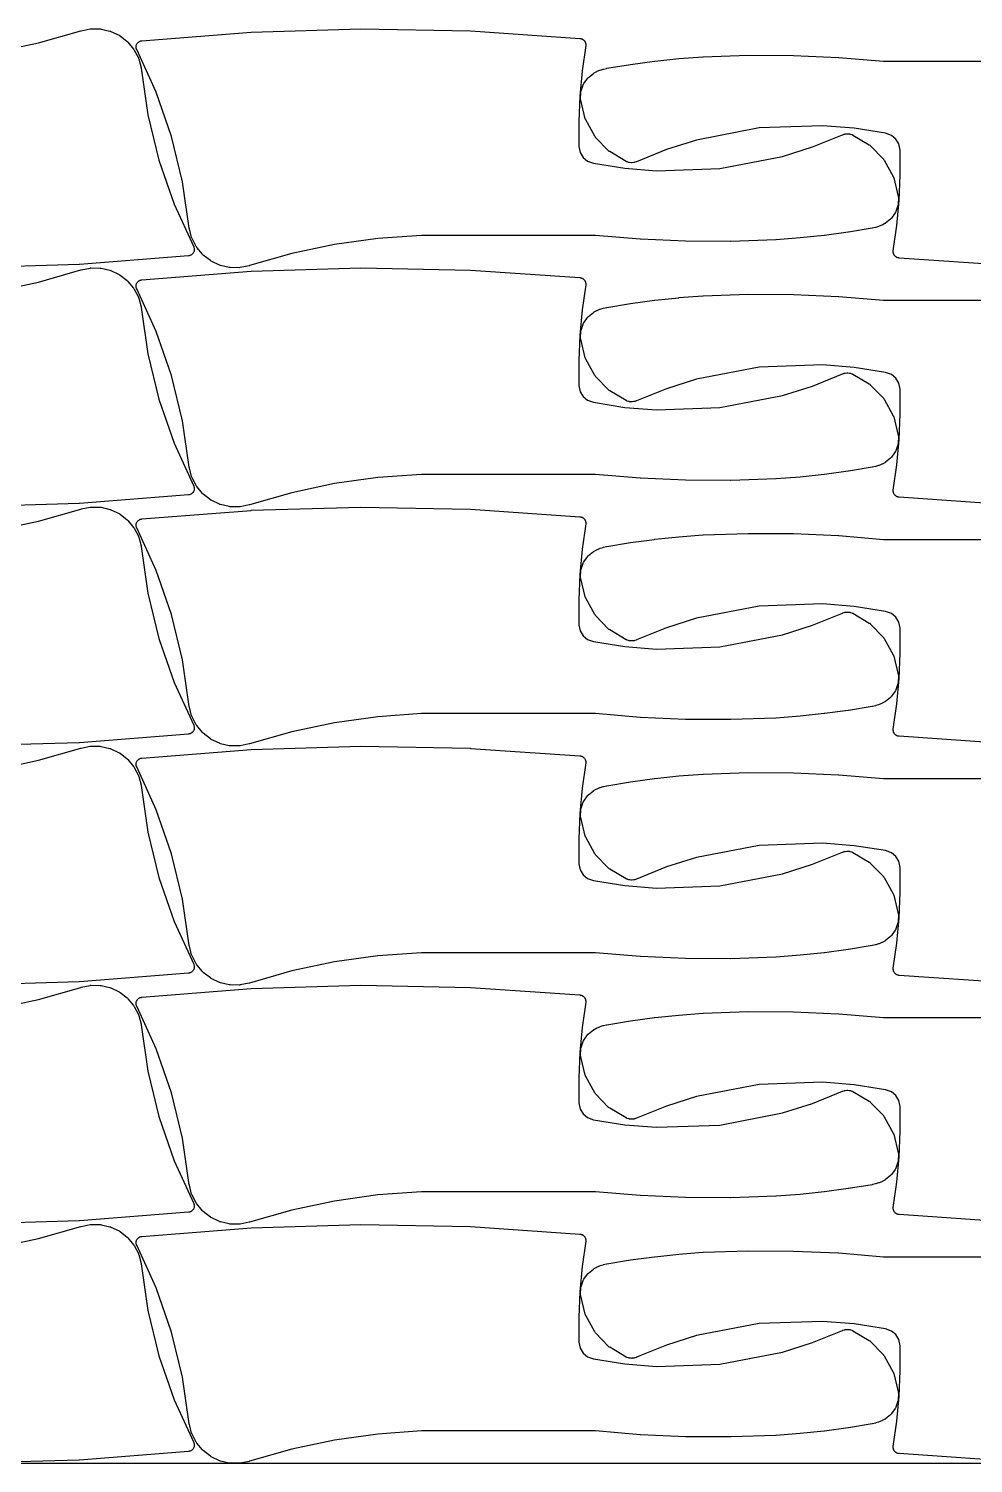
# Model space of a CAD drawing. Header units: metres. Extents: x 0 to 3000, y 0 to 1100.
# Drawn here: x 1159 to 1537, y 0 to 574 of the extents above; entities that cross this region are included whole.
import ezdxf

# ---------------------------------------------------------------- set-up
doc = ezdxf.new("R2010")
doc.units = ezdxf.units.M

msp = doc.modelspace()

# ---------------------------------------------------------------- linework, layer by layer
at = {"color": 7}
msp.add_lwpolyline([(0, 0), (3000, 0), (3000, 1100), (0, 1100), (0, 0)], close=True, dxfattribs=at)
at = {"color": 1}
for points in [[(1145.84, 565.11), (1162.96, 568.74), (1179.88, 573.58), (1179.95, 573.59), (1180.02, 573.61), (1183.57, 574.35), (1183.79, 574.38), (1184, 574.39), (1187.59, 574.34), (1187.8, 574.33), (1188.01, 574.29), (1191.5, 573.48), (1191.71, 573.42), (1191.91, 573.34), (1195.18, 571.78), (1195.37, 571.67), (1195.55, 571.55), (1198.41, 569.32), (1198.57, 569.18), (1198.72, 569.02), (1201.01, 566.26), (1201.13, 566.08), (1201.24, 565.9), (1202.89, 562.71), (1202.97, 562.52), (1203.04, 562.31), (1203.97, 558.81), (1203.97, 558.79), (1203.98, 558.77), (1204, 558.69), (1204.01, 558.62), (1204.01, 558.6), (1204.02, 558.58), (1206.71, 539.96), (1211.12, 521.81), (1217.23, 504.17), (1225.05, 487.05), (1225.08, 486.98), (1225.11, 486.92), (1225.15, 486.8), (1225.22, 486.57), (1225.26, 486.33), (1225.27, 486.21), (1225.29, 485.97), (1225.27, 485.73), (1225.25, 485.61), (1225.21, 485.37), (1225.13, 485.14), (1225.09, 485.03), (1224.99, 484.81), (1224.86, 484.6), (1224.79, 484.5), (1224.63, 484.31), (1224.46, 484.14), (1224.37, 484.06), (1224.18, 483.92), (1223.97, 483.8), (1223.86, 483.74), (1223.64, 483.65), (1223.41, 483.58), (1223.29, 483.55), (1223.24, 483.54), (1223.19, 483.53), (1223.14, 483.52), (1223.09, 483.51), (1223.04, 483.51), (1223, 483.5), (1179.26, 480.05), (1179.16, 480.04), (1135.34, 478.74)], [(1551.31, 479.6), (1507.54, 482.61), (1507.51, 482.62), (1507.48, 482.62), (1507.41, 482.63), (1507.34, 482.64), (1507.31, 482.64), (1507.29, 482.65), (1507.19, 482.67), (1506.99, 482.72), (1506.79, 482.79), (1506.7, 482.83), (1506.52, 482.92), (1506.34, 483.02), (1506.26, 483.08), (1506.1, 483.21), (1505.95, 483.35), (1505.88, 483.42), (1505.75, 483.58), (1505.63, 483.75), (1505.57, 483.83), (1505.48, 484.01), (1505.4, 484.2), (1505.36, 484.3), (1505.3, 484.49), (1505.26, 484.69), (1505.25, 484.79), (1505.23, 484.99), (1505.23, 485.2), (1505.23, 485.3), (1505.24, 485.38), (1505.25, 485.46), (1506.64, 495.57), (1507.56, 505.69), (1508, 515.83), (1507.97, 525.84), (1507.47, 528.31), (1507.47, 528.31), (1506.28, 530.26), (1504.51, 531.71), (1502.12, 532.55), (1489.56, 534.56), (1476.88, 535.58), (1451.46, 534.68), (1426.47, 529.86), (1414.35, 526.02), (1402.39, 521.18), (1402.33, 521.16), (1402.27, 521.13), (1401.68, 520.94), (1401.48, 520.88), (1401.28, 520.85), (1400.67, 520.78), (1400.46, 520.77), (1400.26, 520.77), (1399.65, 520.83), (1399.44, 520.86), (1399.24, 520.91), (1398.65, 521.1), (1398.61, 521.11), (1398.57, 521.12), (1398.52, 521.14), (1398.46, 521.16), (1398.43, 521.18), (1398.39, 521.2), (1398.34, 521.22), (1398.29, 521.25), (1398.25, 521.27), (1398.22, 521.29), (1391.66, 525.2), (1391.51, 525.29), (1391.37, 525.4), (1391.24, 525.52), (1386.02, 530.92), (1385.91, 531.05), (1385.8, 531.19), (1385.71, 531.34), (1382.07, 537.91), (1381.99, 538.07), (1381.93, 538.23), (1381.88, 538.4), (1380.06, 545.81), (1380.04, 545.89), (1380.02, 545.98), (1380.02, 545.99), (1380.02, 546.01), (1380.01, 546.09), (1380, 546.17), (1380, 546.19), (1380, 546.2), (1380, 546.28), (1380, 546.37), (1380.1, 548.95), (1380.11, 549.14), (1380.15, 549.33), (1380.2, 549.52), (1381.01, 551.92), (1381.08, 552.1), (1381.17, 552.27), (1381.27, 552.43), (1382.72, 554.51), (1382.84, 554.66), (1382.97, 554.8), (1383.12, 554.93), (1385.14, 556.54), (1385.21, 556.6), (1385.29, 556.65), (1385.29, 556.65), (1385.3, 556.66), (1385.38, 556.7), (1385.46, 556.75), (1386.5, 557.3), (1386.66, 557.37), (1387.74, 557.83), (1387.9, 557.89), (1389.02, 558.24), (1389.19, 558.29), (1390.34, 558.55), (1390.4, 558.56), (1390.46, 558.57), (1400, 560.15), (1400.05, 560.16), (1409.63, 561.46), (1409.69, 561.46), (1419.3, 562.48), (1419.36, 562.48), (1429, 563.22), (1429.04, 563.22), (1429.08, 563.22), (1447.11, 563.84), (1447.18, 563.84), (1465.21, 563.75), (1465.29, 563.75), (1483.29, 562.95), (1483.37, 562.95), (1501.26, 561.45), (1571.03, 561.45)], [(1145.84, 469.36), (1162.96, 473), (1179.88, 477.83), (1179.95, 477.84), (1180.02, 477.86), (1183.57, 478.6), (1183.79, 478.63), (1184, 478.64), (1187.59, 478.59), (1187.8, 478.58), (1188.01, 478.54), (1191.5, 477.73), (1191.71, 477.67), (1191.91, 477.59), (1195.18, 476.03), (1195.37, 475.93), (1195.55, 475.8), (1198.41, 473.57), (1198.57, 473.43), (1198.72, 473.27), (1201.01, 470.51), (1201.13, 470.34), (1201.24, 470.15), (1202.89, 466.97), (1202.97, 466.77), (1203.04, 466.56), (1203.97, 463.06), (1203.97, 463.04), (1203.98, 463.02), (1204, 462.95), (1204.01, 462.87), (1204.01, 462.85), (1204.02, 462.83), (1206.71, 444.21), (1211.12, 426.06), (1217.23, 408.42), (1225.05, 391.31), (1225.08, 391.24), (1225.11, 391.17), (1225.15, 391.05), (1225.22, 390.82), (1225.26, 390.58), (1225.27, 390.46), (1225.29, 390.22), (1225.27, 389.98), (1225.25, 389.86), (1225.21, 389.62), (1225.13, 389.39), (1225.09, 389.28), (1224.99, 389.06), (1224.86, 388.85), (1224.79, 388.75), (1224.63, 388.56), (1224.46, 388.39), (1224.37, 388.32), (1224.18, 388.17), (1223.97, 388.05), (1223.86, 387.99), (1223.64, 387.9), (1223.41, 387.83), (1223.29, 387.8), (1223.24, 387.79), (1223.19, 387.78), (1223.14, 387.78), (1223.09, 387.77), (1223.04, 387.76), (1223, 387.76), (1179.26, 384.3), (1179.16, 384.29), (1135.34, 382.99)], [(1551.31, 383.85), (1507.54, 386.87), (1507.51, 386.87), (1507.48, 386.87), (1507.41, 386.88), (1507.34, 386.89), (1507.31, 386.9), (1507.29, 386.9), (1507.19, 386.92), (1506.99, 386.97), (1506.79, 387.04), (1506.7, 387.08), (1506.52, 387.17), (1506.34, 387.28), (1506.26, 387.33), (1506.1, 387.46), (1505.95, 387.6), (1505.88, 387.67), (1505.75, 387.83), (1505.63, 388), (1505.57, 388.09), (1505.48, 388.26), (1505.4, 388.45), (1505.36, 388.55), (1505.3, 388.74), (1505.26, 388.94), (1505.25, 389.04), (1505.23, 389.25), (1505.23, 389.45), (1505.23, 389.55), (1505.24, 389.63), (1505.25, 389.71), (1506.64, 399.82), (1507.56, 409.94), (1508, 420.08), (1507.97, 430.09), (1507.47, 432.56), (1507.47, 432.56), (1506.28, 434.51), (1504.51, 435.96), (1502.12, 436.8), (1489.56, 438.81), (1476.88, 439.84), (1451.46, 438.93), (1426.47, 434.11), (1414.35, 430.27), (1402.39, 425.43), (1402.33, 425.41), (1402.27, 425.38), (1401.68, 425.19), (1401.48, 425.13), (1401.28, 425.1), (1400.67, 425.03), (1400.46, 425.02), (1400.26, 425.03), (1399.65, 425.08), (1399.44, 425.11), (1399.24, 425.16), (1398.65, 425.35), (1398.61, 425.36), (1398.57, 425.37), (1398.52, 425.4), (1398.46, 425.42), (1398.43, 425.43), (1398.39, 425.45), (1398.34, 425.48), (1398.29, 425.5), (1398.25, 425.52), (1398.22, 425.54), (1391.66, 429.45), (1391.51, 429.54), (1391.37, 429.65), (1391.24, 429.78), (1386.02, 435.17), (1385.91, 435.3), (1385.8, 435.44), (1385.71, 435.59), (1382.07, 442.16), (1381.99, 442.32), (1381.93, 442.48), (1381.88, 442.65), (1380.06, 450.07), (1380.04, 450.15), (1380.02, 450.23), (1380.02, 450.24), (1380.02, 450.26), (1380.01, 450.34), (1380, 450.42), (1380, 450.44), (1380, 450.45), (1380, 450.54), (1380, 450.62), (1380.1, 453.21), (1380.11, 453.4), (1380.15, 453.59), (1380.2, 453.77), (1381.01, 456.18), (1381.08, 456.35), (1381.17, 456.52), (1381.27, 456.68), (1382.72, 458.76), (1382.84, 458.91), (1382.97, 459.05), (1383.12, 459.18), (1385.14, 460.79), (1385.21, 460.85), (1385.29, 460.9), (1385.29, 460.9), (1385.3, 460.91), (1385.38, 460.95), (1385.46, 461), (1386.5, 461.55), (1386.66, 461.62), (1387.74, 462.08), (1387.9, 462.14), (1389.02, 462.5), (1389.19, 462.54), (1390.34, 462.8), (1390.4, 462.81), (1390.46, 462.82), (1400, 464.4), (1400.05, 464.41), (1409.63, 465.71), (1409.69, 465.72), (1419.3, 466.73), (1419.36, 466.74), (1429, 467.47), (1429.04, 467.47), (1429.08, 467.47), (1447.11, 468.09), (1447.18, 468.09), (1465.21, 468), (1465.29, 468), (1483.29, 467.2), (1483.37, 467.2), (1501.26, 465.7), (1571.03, 465.7)], [(1145.84, 373.62), (1162.96, 377.25), (1179.88, 382.08), (1179.95, 382.1), (1180.02, 382.12), (1183.57, 382.85), (1183.79, 382.88), (1184, 382.89), (1187.59, 382.85), (1187.8, 382.83), (1188.01, 382.79), (1191.5, 381.98), (1191.71, 381.92), (1191.91, 381.84), (1195.18, 380.28), (1195.37, 380.18), (1195.55, 380.05), (1198.41, 377.82), (1198.57, 377.68), (1198.72, 377.52), (1201.01, 374.76), (1201.13, 374.59), (1201.24, 374.4), (1202.89, 371.22), (1202.97, 371.02), (1203.04, 370.81), (1203.97, 367.31), (1203.97, 367.29), (1203.98, 367.28), (1204, 367.2), (1204.01, 367.12), (1204.01, 367.1), (1204.02, 367.08), (1206.71, 348.46), (1211.12, 330.32), (1217.23, 312.67), (1225.05, 295.56), (1225.08, 295.49), (1225.11, 295.42), (1225.15, 295.31), (1225.22, 295.07), (1225.26, 294.83), (1225.27, 294.72), (1225.29, 294.47), (1225.27, 294.23), (1225.25, 294.12), (1225.21, 293.88), (1225.13, 293.65), (1225.09, 293.53), (1224.99, 293.31), (1224.86, 293.1), (1224.79, 293), (1224.63, 292.82), (1224.46, 292.65), (1224.37, 292.57), (1224.18, 292.42), (1223.97, 292.3), (1223.86, 292.25), (1223.64, 292.15), (1223.41, 292.08), (1223.29, 292.05), (1223.24, 292.05), (1223.19, 292.03), (1223.14, 292.03), (1223.09, 292.02), (1223.04, 292.02), (1223, 292.01), (1179.26, 288.55), (1179.16, 288.55), (1135.34, 287.24)], [(1551.31, 288.1), (1507.54, 291.12), (1507.51, 291.12), (1507.48, 291.12), (1507.41, 291.13), (1507.34, 291.14), (1507.31, 291.15), (1507.29, 291.15), (1507.19, 291.17), (1506.99, 291.22), (1506.79, 291.29), (1506.7, 291.33), (1506.52, 291.42), (1506.34, 291.53), (1506.26, 291.59), (1506.1, 291.71), (1505.95, 291.85), (1505.88, 291.93), (1505.75, 292.08), (1505.63, 292.25), (1505.57, 292.34), (1505.48, 292.52), (1505.4, 292.71), (1505.36, 292.8), (1505.3, 293), (1505.26, 293.19), (1505.25, 293.29), (1505.23, 293.5), (1505.23, 293.7), (1505.23, 293.81), (1505.24, 293.88), (1505.25, 293.96), (1506.64, 304.08), (1507.56, 314.19), (1508, 324.34), (1507.97, 334.35), (1507.47, 336.81), (1507.47, 336.81), (1506.28, 338.77), (1504.51, 340.21), (1502.12, 341.05), (1489.56, 343.06), (1476.88, 344.09), (1451.46, 343.18), (1426.47, 338.36), (1414.35, 334.52), (1402.39, 329.68), (1402.33, 329.66), (1402.27, 329.64), (1401.68, 329.44), (1401.48, 329.39), (1401.28, 329.35), (1400.67, 329.28), (1400.46, 329.27), (1400.26, 329.28), (1399.65, 329.34), (1399.44, 329.37), (1399.24, 329.42), (1398.65, 329.6), (1398.61, 329.61), (1398.57, 329.63), (1398.52, 329.65), (1398.46, 329.67), (1398.43, 329.69), (1398.39, 329.7), (1398.34, 329.73), (1398.29, 329.75), (1398.25, 329.77), (1398.22, 329.79), (1391.66, 333.7), (1391.51, 333.8), (1391.37, 333.91), (1391.24, 334.03), (1386.02, 339.43), (1385.91, 339.56), (1385.8, 339.7), (1385.71, 339.85), (1382.07, 346.41), (1381.99, 346.57), (1381.93, 346.73), (1381.88, 346.9), (1380.06, 354.32), (1380.04, 354.4), (1380.02, 354.48), (1380.02, 354.5), (1380.02, 354.51), (1380.01, 354.59), (1380, 354.67), (1380, 354.69), (1380, 354.71), (1380, 354.79), (1380, 354.87), (1380.1, 357.46), (1380.11, 357.65), (1380.15, 357.84), (1380.2, 358.02), (1381.01, 360.43), (1381.08, 360.6), (1381.17, 360.77), (1381.27, 360.93), (1382.72, 363.01), (1382.84, 363.17), (1382.97, 363.31), (1383.12, 363.43), (1385.14, 365.05), (1385.21, 365.1), (1385.29, 365.15), (1385.29, 365.16), (1385.3, 365.16), (1385.38, 365.21), (1385.46, 365.25), (1386.5, 365.8), (1386.66, 365.88), (1387.74, 366.33), (1387.9, 366.39), (1389.02, 366.75), (1389.19, 366.79), (1390.34, 367.05), (1390.4, 367.06), (1390.46, 367.08), (1400, 368.65), (1400.05, 368.66), (1409.63, 369.96), (1409.69, 369.97), (1419.3, 370.98), (1419.36, 370.99), (1429, 371.72), (1429.04, 371.72), (1429.08, 371.73), (1447.11, 372.35), (1447.18, 372.35), (1465.21, 372.26), (1465.29, 372.26), (1483.29, 371.46), (1483.37, 371.45), (1501.26, 369.95), (1571.03, 369.95)], [(1145.84, 277.87), (1162.96, 281.5), (1179.88, 286.33), (1179.95, 286.35), (1180.02, 286.37), (1183.57, 287.1), (1183.79, 287.13), (1184, 287.14), (1187.59, 287.1), (1187.8, 287.08), (1188.01, 287.05), (1191.5, 286.24), (1191.71, 286.18), (1191.91, 286.09), (1195.18, 284.53), (1195.37, 284.43), (1195.55, 284.31), (1198.41, 282.08), (1198.57, 281.93), (1198.72, 281.77), (1201.01, 279.01), (1201.13, 278.84), (1201.24, 278.66), (1202.89, 275.47), (1202.97, 275.27), (1203.04, 275.07), (1203.97, 271.56), (1203.97, 271.55), (1203.98, 271.53), (1204, 271.45), (1204.01, 271.37), (1204.01, 271.35), (1204.02, 271.34), (1206.71, 252.72), (1211.12, 234.57), (1217.23, 216.92), (1225.05, 199.81), (1225.08, 199.74), (1225.11, 199.67), (1225.15, 199.56), (1225.22, 199.33), (1225.26, 199.09), (1225.27, 198.97), (1225.29, 198.73), (1225.27, 198.49), (1225.25, 198.37), (1225.21, 198.13), (1225.13, 197.9), (1225.09, 197.78), (1224.99, 197.56), (1224.86, 197.36), (1224.79, 197.26), (1224.63, 197.07), (1224.46, 196.9), (1224.37, 196.82), (1224.18, 196.67), (1223.97, 196.55), (1223.86, 196.5), (1223.64, 196.4), (1223.41, 196.33), (1223.29, 196.31), (1223.24, 196.3), (1223.19, 196.29), (1223.14, 196.28), (1223.09, 196.27), (1223.04, 196.27), (1223, 196.26), (1179.26, 192.8), (1179.16, 192.8), (1135.34, 191.5)], [(1551.31, 192.36), (1507.54, 195.37), (1507.51, 195.38), (1507.48, 195.38), (1507.41, 195.39), (1507.34, 195.39), (1507.31, 195.4), (1507.29, 195.41), (1507.19, 195.43), (1506.99, 195.48), (1506.79, 195.55), (1506.7, 195.59), (1506.52, 195.67), (1506.34, 195.78), (1506.26, 195.84), (1506.1, 195.96), (1505.95, 196.1), (1505.88, 196.18), (1505.75, 196.33), (1505.63, 196.5), (1505.57, 196.59), (1505.48, 196.77), (1505.4, 196.96), (1505.36, 197.05), (1505.3, 197.25), (1505.26, 197.45), (1505.25, 197.55), (1505.23, 197.75), (1505.23, 197.96), (1505.23, 198.06), (1505.24, 198.14), (1505.25, 198.22), (1506.64, 208.33), (1507.56, 218.44), (1508, 228.59), (1507.97, 238.6), (1507.47, 241.06), (1507.47, 241.06), (1506.28, 243.02), (1504.51, 244.46), (1502.12, 245.31), (1489.56, 247.31), (1476.88, 248.34), (1451.46, 247.43), (1426.47, 242.62), (1414.35, 238.77), (1402.39, 233.93), (1402.33, 233.91), (1402.27, 233.89), (1401.68, 233.69), (1401.48, 233.64), (1401.28, 233.6), (1400.67, 233.54), (1400.46, 233.52), (1400.26, 233.53), (1399.65, 233.59), (1399.44, 233.62), (1399.24, 233.67), (1398.65, 233.85), (1398.61, 233.87), (1398.57, 233.88), (1398.52, 233.9), (1398.46, 233.92), (1398.43, 233.94), (1398.39, 233.95), (1398.34, 233.98), (1398.29, 234), (1398.25, 234.03), (1398.22, 234.05), (1391.66, 237.95), (1391.51, 238.05), (1391.37, 238.16), (1391.24, 238.28), (1386.02, 243.68), (1385.91, 243.81), (1385.8, 243.95), (1385.71, 244.1), (1382.07, 250.66), (1381.99, 250.82), (1381.93, 250.99), (1381.88, 251.16), (1380.06, 258.57), (1380.04, 258.65), (1380.02, 258.73), (1380.02, 258.75), (1380.02, 258.76), (1380.01, 258.85), (1380, 258.93), (1380, 258.94), (1380, 258.96), (1380, 259.04), (1380, 259.12), (1380.1, 261.71), (1380.11, 261.9), (1380.15, 262.09), (1380.2, 262.27), (1381.01, 264.68), (1381.08, 264.86), (1381.17, 265.03), (1381.27, 265.19), (1382.72, 267.27), (1382.84, 267.42), (1382.97, 267.56), (1383.12, 267.69), (1385.14, 269.3), (1385.21, 269.35), (1385.29, 269.41), (1385.29, 269.41), (1385.3, 269.41), (1385.38, 269.46), (1385.46, 269.5), (1386.5, 270.05), (1386.66, 270.13), (1387.74, 270.58), (1387.9, 270.64), (1389.02, 271), (1389.19, 271.05), (1390.34, 271.31), (1390.4, 271.32), (1390.46, 271.33), (1400, 272.91), (1400.05, 272.92), (1409.63, 274.21), (1409.69, 274.22), (1419.3, 275.24), (1419.36, 275.24), (1429, 275.97), (1429.04, 275.97), (1429.08, 275.98), (1447.11, 276.6), (1447.18, 276.6), (1465.21, 276.51), (1465.29, 276.51), (1483.29, 275.71), (1483.37, 275.7), (1501.26, 274.2), (1571.03, 274.2)], [(1145.84, 182.12), (1162.96, 185.75), (1179.88, 190.58), (1179.95, 190.6), (1180.02, 190.62), (1183.57, 191.35), (1183.79, 191.39), (1184, 191.4), (1187.59, 191.35), (1187.8, 191.34), (1188.01, 191.3), (1191.5, 190.49), (1191.71, 190.43), (1191.91, 190.35), (1195.18, 188.79), (1195.37, 188.68), (1195.55, 188.56), (1198.41, 186.33), (1198.57, 186.19), (1198.72, 186.03), (1201.01, 183.27), (1201.13, 183.09), (1201.24, 182.91), (1202.89, 179.72), (1202.97, 179.53), (1203.04, 179.32), (1203.97, 175.82), (1203.97, 175.8), (1203.98, 175.78), (1204, 175.7), (1204.01, 175.62), (1204.01, 175.61), (1204.02, 175.59), (1206.71, 156.97), (1211.12, 138.82), (1217.23, 121.17), (1225.05, 104.06), (1225.08, 103.99), (1225.11, 103.92), (1225.15, 103.81), (1225.22, 103.58), (1225.26, 103.34), (1225.27, 103.22), (1225.29, 102.98), (1225.27, 102.74), (1225.25, 102.62), (1225.21, 102.38), (1225.13, 102.15), (1225.09, 102.04), (1224.99, 101.82), (1224.86, 101.61), (1224.79, 101.51), (1224.63, 101.32), (1224.46, 101.15), (1224.37, 101.07), (1224.18, 100.93), (1223.97, 100.8), (1223.86, 100.75), (1223.64, 100.65), (1223.41, 100.59), (1223.29, 100.56), (1223.24, 100.55), (1223.19, 100.54), (1223.14, 100.53), (1223.09, 100.52), (1223.04, 100.52), (1223, 100.51), (1179.26, 97.05), (1179.16, 97.05), (1135.34, 95.75)], [(1551.31, 96.61), (1507.54, 99.62), (1507.51, 99.63), (1507.48, 99.63), (1507.41, 99.64), (1507.34, 99.65), (1507.31, 99.65), (1507.29, 99.66), (1507.19, 99.68), (1506.99, 99.73), (1506.79, 99.8), (1506.7, 99.84), (1506.52, 99.93), (1506.34, 100.03), (1506.26, 100.09), (1506.1, 100.22), (1505.95, 100.36), (1505.88, 100.43), (1505.75, 100.59), (1505.63, 100.76), (1505.57, 100.84), (1505.48, 101.02), (1505.4, 101.21), (1505.36, 101.31), (1505.3, 101.5), (1505.26, 101.7), (1505.25, 101.8), (1505.23, 102), (1505.23, 102.21), (1505.23, 102.31), (1505.24, 102.39), (1505.25, 102.47), (1506.64, 112.58), (1507.56, 122.7), (1508, 132.84), (1507.97, 142.85), (1507.47, 145.32), (1507.47, 145.32), (1506.28, 147.27), (1504.51, 148.72), (1502.12, 149.56), (1489.56, 151.57), (1476.88, 152.59), (1451.46, 151.69), (1426.47, 146.87), (1414.35, 143.03), (1402.39, 138.19), (1402.33, 138.16), (1402.27, 138.14), (1401.68, 137.95), (1401.48, 137.89), (1401.28, 137.86), (1400.67, 137.79), (1400.46, 137.78), (1400.26, 137.78), (1399.65, 137.84), (1399.44, 137.87), (1399.24, 137.92), (1398.65, 138.1), (1398.61, 138.12), (1398.57, 138.13), (1398.52, 138.15), (1398.46, 138.17), (1398.43, 138.19), (1398.39, 138.21), (1398.34, 138.23), (1398.29, 138.26), (1398.25, 138.28), (1398.22, 138.3), (1391.66, 142.2), (1391.51, 142.3), (1391.37, 142.41), (1391.24, 142.53), (1386.02, 147.93), (1385.91, 148.06), (1385.8, 148.2), (1385.71, 148.35), (1382.07, 154.92), (1381.99, 155.07), (1381.93, 155.24), (1381.88, 155.41), (1380.06, 162.82), (1380.04, 162.9), (1380.02, 162.98), (1380.02, 163), (1380.02, 163.02), (1380.01, 163.1), (1380, 163.18), (1380, 163.2), (1380, 163.21), (1380, 163.29), (1380, 163.38), (1380.1, 165.96), (1380.11, 166.15), (1380.15, 166.34), (1380.2, 166.53), (1381.01, 168.93), (1381.08, 169.11), (1381.17, 169.28), (1381.27, 169.44), (1382.72, 171.52), (1382.84, 171.67), (1382.97, 171.81), (1383.12, 171.94), (1385.14, 173.55), (1385.21, 173.6), (1385.29, 173.66), (1385.29, 173.66), (1385.3, 173.67), (1385.38, 173.71), (1385.46, 173.76), (1386.5, 174.31), (1386.66, 174.38), (1387.74, 174.83), (1387.9, 174.89), (1389.02, 175.25), (1389.19, 175.3), (1390.34, 175.56), (1390.4, 175.57), (1390.46, 175.58), (1400, 177.16), (1400.05, 177.17), (1409.63, 178.46), (1409.69, 178.47), (1419.3, 179.49), (1419.36, 179.49), (1429, 180.23), (1429.04, 180.23), (1429.08, 180.23), (1447.11, 180.85), (1447.18, 180.85), (1465.21, 180.76), (1465.29, 180.76), (1483.29, 179.96), (1483.37, 179.96), (1501.26, 178.45), (1571.03, 178.45)], [(1145.84, 86.37), (1162.96, 90), (1179.88, 94.84), (1179.95, 94.85), (1180.02, 94.87), (1183.57, 95.61), (1183.79, 95.64), (1184, 95.65), (1187.59, 95.6), (1187.8, 95.59), (1188.01, 95.55), (1191.5, 94.74), (1191.71, 94.68), (1191.91, 94.6), (1195.18, 93.04), (1195.37, 92.93), (1195.55, 92.81), (1198.41, 90.58), (1198.57, 90.44), (1198.72, 90.28), (1201.01, 87.52), (1201.13, 87.35), (1201.24, 87.16), (1202.89, 83.98), (1202.97, 83.78), (1203.04, 83.57), (1203.97, 80.07), (1203.97, 80.05), (1203.98, 80.03), (1204, 79.96), (1204.01, 79.88), (1204.01, 79.86), (1204.02, 79.84), (1206.71, 61.22), (1211.12, 43.07), (1217.23, 25.43), (1225.05, 8.32), (1225.08, 8.25), (1225.11, 8.18), (1225.15, 8.06), (1225.22, 7.83), (1225.26, 7.59), (1225.27, 7.47), (1225.29, 7.23), (1225.27, 6.99), (1225.25, 6.87), (1225.21, 6.63), (1225.13, 6.4), (1225.09, 6.29), (1224.99, 6.07), (1224.86, 5.86), (1224.79, 5.76), (1224.63, 5.57), (1224.46, 5.4), (1224.37, 5.32), (1224.18, 5.18), (1223.97, 5.06), (1223.86, 5), (1223.64, 4.91), (1223.41, 4.84), (1223.29, 4.81), (1223.24, 4.8), (1223.19, 4.79), (1223.14, 4.78), (1223.09, 4.78), (1223.04, 4.77), (1223, 4.77), (1179.26, 1.31), (1179.16, 1.3), (1135.34, 0)], [(1551.31, 0.86), (1507.54, 3.88), (1507.51, 3.88), (1507.48, 3.88), (1507.41, 3.89), (1507.34, 3.9), (1507.31, 3.91), (1507.29, 3.91), (1507.19, 3.93), (1506.99, 3.98), (1506.79, 4.05), (1506.7, 4.09), (1506.52, 4.18), (1506.34, 4.29), (1506.26, 4.34), (1506.1, 4.47), (1505.95, 4.61), (1505.88, 4.68), (1505.75, 4.84), (1505.63, 5.01), (1505.57, 5.09), (1505.48, 5.27), (1505.4, 5.46), (1505.36, 5.56), (1505.3, 5.75), (1505.26, 5.95), (1505.25, 6.05), (1505.23, 6.26), (1505.23, 6.46), (1505.23, 6.56), (1505.24, 6.64), (1505.25, 6.72), (1506.64, 16.83), (1507.56, 26.95), (1508, 37.09), (1507.97, 47.1), (1507.47, 49.57), (1507.47, 49.57), (1506.28, 51.52), (1504.51, 52.97), (1502.12, 53.81), (1489.56, 55.82), (1476.88, 56.84), (1451.46, 55.94), (1426.47, 51.12), (1414.35, 47.28), (1402.39, 42.44), (1402.33, 42.42), (1402.27, 42.39), (1401.68, 42.2), (1401.48, 42.14), (1401.28, 42.11), (1400.67, 42.04), (1400.46, 42.03), (1400.26, 42.04), (1399.65, 42.09), (1399.44, 42.12), (1399.24, 42.17), (1398.65, 42.36), (1398.61, 42.37), (1398.57, 42.38), (1398.52, 42.4), (1398.46, 42.42), (1398.43, 42.44), (1398.39, 42.46), (1398.34, 42.48), (1398.29, 42.51), (1398.25, 42.53), (1398.22, 42.55), (1391.66, 46.46), (1391.51, 46.55), (1391.37, 46.66), (1391.24, 46.78), (1386.02, 52.18), (1385.91, 52.31), (1385.8, 52.45), (1385.71, 52.6), (1382.07, 59.17), (1381.99, 59.33), (1381.93, 59.49), (1381.88, 59.66), (1380.06, 67.08), (1380.04, 67.16), (1380.02, 67.24), (1380.02, 67.25), (1380.02, 67.27), (1380.01, 67.35), (1380, 67.43), (1380, 67.45), (1380, 67.46), (1380, 67.55), (1380, 67.63), (1380.1, 70.21), (1380.11, 70.41), (1380.15, 70.59), (1380.2, 70.78), (1381.01, 73.18), (1381.08, 73.36), (1381.17, 73.53), (1381.27, 73.69), (1382.72, 75.77), (1382.84, 75.92), (1382.97, 76.06), (1383.12, 76.19), (1385.14, 77.8), (1385.21, 77.86), (1385.29, 77.91), (1385.29, 77.91), (1385.3, 77.92), (1385.38, 77.96), (1385.46, 78.01), (1386.5, 78.56), (1386.66, 78.63), (1387.74, 79.09), (1387.9, 79.15), (1389.02, 79.5), (1389.19, 79.55), (1390.34, 79.81), (1390.4, 79.82), (1390.46, 79.83), (1400, 81.41), (1400.05, 81.42), (1409.63, 82.72), (1409.69, 82.72), (1419.3, 83.74), (1419.36, 83.74), (1429, 84.48), (1429.04, 84.48), (1429.08, 84.48), (1447.11, 85.1), (1447.18, 85.1), (1465.21, 85.01), (1465.29, 85.01), (1483.29, 84.21), (1483.37, 84.21), (1501.26, 82.71), (1571.03, 82.71)]]:
    msp.add_lwpolyline(points, dxfattribs=at)
for points in [[(1379.82, 524.82), (1381, 522.86), (1382.78, 521.42), (1385.17, 520.58), (1397.72, 518.57), (1410.4, 517.54), (1435.83, 518.45), (1460.81, 523.27), (1472.94, 527.11), (1484.89, 531.95), (1484.95, 531.97), (1485.01, 531.99), (1485.6, 532.19), (1485.8, 532.24), (1486.01, 532.28), (1486.62, 532.35), (1486.82, 532.36), (1487.03, 532.35), (1487.64, 532.29), (1487.84, 532.26), (1488.04, 532.21), (1488.64, 532.03), (1488.68, 532.02), (1488.71, 532), (1488.77, 531.98), (1488.82, 531.96), (1488.86, 531.94), (1488.9, 531.93), (1488.95, 531.9), (1489, 531.88), (1489.03, 531.86), (1489.07, 531.84), (1495.63, 527.93), (1495.78, 527.83), (1495.92, 527.72), (1496.04, 527.6), (1501.26, 522.2), (1501.38, 522.07), (1501.48, 521.93), (1501.57, 521.78), (1505.21, 515.22), (1505.29, 515.06), (1505.36, 514.89), (1505.41, 514.73), (1507.23, 507.31), (1507.24, 507.23), (1507.26, 507.15), (1507.26, 507.13), (1507.27, 507.12), (1507.27, 507.04), (1507.28, 506.96), (1507.28, 506.94), (1507.28, 506.92), (1507.28, 506.84), (1507.29, 506.76), (1507.19, 504.17), (1507.17, 503.98), (1507.14, 503.79), (1507.08, 503.61), (1506.27, 501.2), (1506.2, 501.03), (1506.12, 500.86), (1506.02, 500.7), (1504.56, 498.61), (1504.45, 498.46), (1504.31, 498.32), (1504.17, 498.2), (1502.15, 496.58), (1502.07, 496.53), (1502, 496.48), (1501.99, 496.47), (1501.99, 496.47), (1501.91, 496.42), (1501.83, 496.38), (1500.79, 495.83), (1500.63, 495.75), (1499.54, 495.3), (1499.38, 495.24), (1498.26, 494.88), (1498.09, 494.84), (1496.94, 494.58), (1496.89, 494.57), (1496.83, 494.55), (1487.29, 492.98), (1487.23, 492.97), (1477.65, 491.67), (1477.6, 491.66), (1467.98, 490.65), (1467.92, 490.64), (1458.28, 489.91), (1458.24, 489.91), (1458.2, 489.9), (1440.18, 489.28), (1440.1, 489.28), (1422.08, 489.37), (1422, 489.37), (1403.99, 490.17), (1403.91, 490.18), (1386.03, 491.68), (1316.26, 491.68), (1298.78, 490.45), (1281.44, 488.01), (1264.32, 484.38), (1247.41, 479.55), (1247.33, 479.53), (1247.26, 479.51), (1243.71, 478.78), (1243.5, 478.75), (1243.28, 478.74), (1239.7, 478.78), (1239.48, 478.8), (1239.27, 478.84), (1235.78, 479.65), (1235.57, 479.71), (1235.37, 479.79), (1232.1, 481.35), (1231.91, 481.45), (1231.73, 481.58), (1228.87, 483.81), (1228.71, 483.95), (1228.56, 484.11), (1226.28, 486.87), (1226.15, 487.04), (1226.04, 487.23), (1224.4, 490.41), (1224.31, 490.61), (1224.24, 490.81), (1223.31, 494.32), (1223.31, 494.34), (1223.31, 494.35), (1223.29, 494.43), (1223.27, 494.51), (1223.27, 494.53), (1223.27, 494.55), (1220.58, 513.17), (1216.17, 531.31), (1210.05, 548.96), (1202.24, 566.07), (1202.21, 566.14), (1202.18, 566.21), (1202.14, 566.32), (1202.07, 566.56), (1202.03, 566.8), (1202.01, 566.91), (1202, 567.16), (1202.02, 567.4), (1202.03, 567.51), (1202.08, 567.75), (1202.15, 567.98), (1202.2, 568.1), (1202.3, 568.32), (1202.43, 568.53), (1202.5, 568.63), (1202.65, 568.81), (1202.83, 568.98), (1202.92, 569.06), (1203.11, 569.21), (1203.32, 569.33), (1203.42, 569.38), (1203.65, 569.48), (1203.88, 569.55), (1204, 569.58), (1204.05, 569.58), (1204.09, 569.6), (1204.14, 569.6), (1204.19, 569.61), (1204.24, 569.61), (1204.29, 569.62), (1248.02, 573.08), (1248.12, 573.08), (1291.95, 574.39), (1292.05, 574.39), (1335.88, 573.53), (1335.98, 573.53), (1379.75, 570.51), (1379.78, 570.51), (1379.81, 570.51), (1379.87, 570.5), (1379.94, 570.49), (1379.97, 570.48), (1380, 570.48), (1380.1, 570.46), (1380.3, 570.41), (1380.49, 570.34), (1380.58, 570.3), (1380.77, 570.21), (1380.94, 570.1), (1381.02, 570.04), (1381.19, 569.92), (1381.33, 569.78), (1381.41, 569.7), (1381.54, 569.55), (1381.66, 569.38), (1381.71, 569.29), (1381.81, 569.11), (1381.89, 568.92), (1381.92, 568.83), (1381.98, 568.63), (1382.02, 568.44), (1382.04, 568.33), (1382.06, 568.13), (1382.06, 567.93), (1382.05, 567.82), (1382.04, 567.75), (1382.04, 567.67), (1380.64, 557.55), (1379.73, 547.44), (1379.28, 537.29), (1379.31, 527.28), (1379.82, 524.82)], [(1379.82, 429.07), (1381, 427.12), (1382.78, 425.67), (1385.17, 424.83), (1397.72, 422.82), (1410.4, 421.79), (1435.83, 422.7), (1460.81, 427.52), (1472.94, 431.36), (1484.89, 436.2), (1484.95, 436.22), (1485.01, 436.25), (1485.6, 436.44), (1485.8, 436.5), (1486.01, 436.53), (1486.62, 436.6), (1486.82, 436.61), (1487.03, 436.6), (1487.64, 436.55), (1487.84, 436.52), (1488.04, 436.47), (1488.64, 436.28), (1488.68, 436.27), (1488.71, 436.26), (1488.77, 436.23), (1488.82, 436.21), (1488.86, 436.2), (1488.9, 436.18), (1488.95, 436.15), (1489, 436.13), (1489.03, 436.11), (1489.07, 436.09), (1495.63, 432.18), (1495.78, 432.09), (1495.92, 431.98), (1496.04, 431.85), (1501.26, 426.46), (1501.38, 426.33), (1501.48, 426.19), (1501.57, 426.04), (1505.21, 419.47), (1505.29, 419.31), (1505.36, 419.15), (1505.41, 418.98), (1507.23, 411.56), (1507.24, 411.48), (1507.26, 411.4), (1507.26, 411.39), (1507.27, 411.37), (1507.27, 411.29), (1507.28, 411.21), (1507.28, 411.19), (1507.28, 411.18), (1507.28, 411.09), (1507.29, 411.01), (1507.19, 408.42), (1507.17, 408.23), (1507.14, 408.04), (1507.08, 407.86), (1506.27, 405.45), (1506.2, 405.28), (1506.12, 405.11), (1506.02, 404.95), (1504.56, 402.87), (1504.45, 402.72), (1504.31, 402.58), (1504.17, 402.45), (1502.15, 400.84), (1502.07, 400.78), (1502, 400.73), (1501.99, 400.73), (1501.99, 400.72), (1501.91, 400.68), (1501.83, 400.63), (1500.79, 400.08), (1500.63, 400.01), (1499.54, 399.55), (1499.38, 399.49), (1498.26, 399.13), (1498.09, 399.09), (1496.94, 398.83), (1496.89, 398.82), (1496.83, 398.81), (1487.29, 397.23), (1487.23, 397.22), (1477.65, 395.92), (1477.6, 395.91), (1467.98, 394.9), (1467.92, 394.89), (1458.28, 394.16), (1458.24, 394.16), (1458.2, 394.16), (1440.18, 393.54), (1440.1, 393.54), (1422.08, 393.62), (1422, 393.63), (1403.99, 394.43), (1403.91, 394.43), (1386.03, 395.93), (1316.26, 395.93), (1298.78, 394.7), (1281.44, 392.26), (1264.32, 388.63), (1247.41, 383.8), (1247.33, 383.79), (1247.26, 383.77), (1243.71, 383.03), (1243.5, 383), (1243.28, 382.99), (1239.7, 383.04), (1239.48, 383.05), (1239.27, 383.09), (1235.78, 383.9), (1235.57, 383.96), (1235.37, 384.04), (1232.1, 385.6), (1231.91, 385.7), (1231.73, 385.83), (1228.87, 388.06), (1228.71, 388.2), (1228.56, 388.36), (1226.28, 391.12), (1226.15, 391.29), (1226.04, 391.48), (1224.4, 394.66), (1224.31, 394.86), (1224.24, 395.07), (1223.31, 398.57), (1223.31, 398.59), (1223.31, 398.6), (1223.29, 398.68), (1223.27, 398.76), (1223.27, 398.78), (1223.27, 398.8), (1220.58, 417.42), (1216.17, 435.57), (1210.05, 453.21), (1202.24, 470.32), (1202.21, 470.39), (1202.18, 470.46), (1202.14, 470.58), (1202.07, 470.81), (1202.03, 471.05), (1202.01, 471.17), (1202, 471.41), (1202.02, 471.65), (1202.03, 471.77), (1202.08, 472.01), (1202.15, 472.24), (1202.2, 472.35), (1202.3, 472.57), (1202.43, 472.78), (1202.5, 472.88), (1202.65, 473.07), (1202.83, 473.24), (1202.92, 473.31), (1203.11, 473.46), (1203.32, 473.58), (1203.42, 473.64), (1203.65, 473.73), (1203.88, 473.8), (1204, 473.83), (1204.05, 473.84), (1204.09, 473.85), (1204.14, 473.85), (1204.19, 473.86), (1204.24, 473.87), (1204.29, 473.87), (1248.02, 477.33), (1248.12, 477.34), (1291.95, 478.64), (1292.05, 478.64), (1335.88, 477.78), (1335.98, 477.78), (1379.75, 474.76), (1379.78, 474.76), (1379.81, 474.76), (1379.87, 474.75), (1379.94, 474.74), (1379.97, 474.73), (1380, 474.73), (1380.1, 474.71), (1380.3, 474.66), (1380.49, 474.59), (1380.58, 474.55), (1380.77, 474.46), (1380.94, 474.35), (1381.02, 474.3), (1381.19, 474.17), (1381.33, 474.03), (1381.41, 473.96), (1381.54, 473.8), (1381.66, 473.63), (1381.71, 473.54), (1381.81, 473.36), (1381.89, 473.18), (1381.92, 473.08), (1381.98, 472.89), (1382.02, 472.69), (1382.04, 472.59), (1382.06, 472.38), (1382.06, 472.18), (1382.05, 472.08), (1382.04, 472), (1382.04, 471.92), (1380.64, 461.81), (1379.73, 451.69), (1379.28, 441.55), (1379.31, 431.54), (1379.82, 429.07)], [(1379.82, 333.32), (1381, 331.37), (1382.78, 329.92), (1385.17, 329.08), (1397.72, 327.07), (1410.4, 326.05), (1435.83, 326.95), (1460.81, 331.77), (1472.94, 335.61), (1484.89, 340.45), (1484.95, 340.47), (1485.01, 340.5), (1485.6, 340.69), (1485.8, 340.75), (1486.01, 340.78), (1486.62, 340.85), (1486.82, 340.86), (1487.03, 340.85), (1487.64, 340.8), (1487.84, 340.77), (1488.04, 340.72), (1488.64, 340.53), (1488.68, 340.52), (1488.71, 340.51), (1488.77, 340.49), (1488.82, 340.47), (1488.86, 340.45), (1488.9, 340.43), (1488.95, 340.41), (1489, 340.38), (1489.03, 340.36), (1489.07, 340.34), (1495.63, 336.43), (1495.78, 336.34), (1495.92, 336.23), (1496.04, 336.11), (1501.26, 330.71), (1501.38, 330.58), (1501.48, 330.44), (1501.57, 330.29), (1505.21, 323.72), (1505.29, 323.56), (1505.36, 323.4), (1505.41, 323.23), (1507.23, 315.82), (1507.24, 315.74), (1507.26, 315.65), (1507.26, 315.64), (1507.27, 315.62), (1507.27, 315.54), (1507.28, 315.46), (1507.28, 315.44), (1507.28, 315.43), (1507.28, 315.35), (1507.29, 315.26), (1507.19, 312.68), (1507.17, 312.48), (1507.14, 312.3), (1507.08, 312.11), (1506.27, 309.71), (1506.2, 309.53), (1506.12, 309.36), (1506.02, 309.2), (1504.56, 307.12), (1504.45, 306.97), (1504.31, 306.83), (1504.17, 306.7), (1502.15, 305.09), (1502.07, 305.03), (1502, 304.98), (1501.99, 304.98), (1501.99, 304.97), (1501.91, 304.93), (1501.83, 304.88), (1500.79, 304.33), (1500.63, 304.26), (1499.54, 303.8), (1499.38, 303.74), (1498.26, 303.39), (1498.09, 303.34), (1496.94, 303.08), (1496.89, 303.07), (1496.83, 303.06), (1487.29, 301.48), (1487.23, 301.47), (1477.65, 300.17), (1477.6, 300.17), (1467.98, 299.15), (1467.92, 299.15), (1458.28, 298.41), (1458.24, 298.41), (1458.2, 298.41), (1440.18, 297.79), (1440.1, 297.79), (1422.08, 297.88), (1422, 297.88), (1403.99, 298.68), (1403.91, 298.68), (1386.03, 300.18), (1316.26, 300.18), (1298.78, 298.95), (1281.44, 296.52), (1264.32, 292.89), (1247.41, 288.05), (1247.33, 288.04), (1247.26, 288.02), (1243.71, 287.28), (1243.5, 287.25), (1243.28, 287.24), (1239.7, 287.29), (1239.48, 287.3), (1239.27, 287.34), (1235.78, 288.15), (1235.57, 288.21), (1235.37, 288.29), (1232.1, 289.85), (1231.91, 289.96), (1231.73, 290.08), (1228.87, 292.31), (1228.71, 292.45), (1228.56, 292.61), (1226.28, 295.37), (1226.15, 295.55), (1226.04, 295.73), (1224.4, 298.92), (1224.31, 299.11), (1224.24, 299.32), (1223.31, 302.82), (1223.31, 302.84), (1223.31, 302.86), (1223.29, 302.94), (1223.27, 303.01), (1223.27, 303.03), (1223.27, 303.05), (1220.58, 321.67), (1216.17, 339.82), (1210.05, 357.46), (1202.24, 374.58), (1202.21, 374.65), (1202.18, 374.71), (1202.14, 374.83), (1202.07, 375.06), (1202.03, 375.3), (1202.01, 375.42), (1202, 375.66), (1202.02, 375.9), (1202.03, 376.02), (1202.08, 376.26), (1202.15, 376.49), (1202.2, 376.6), (1202.3, 376.82), (1202.43, 377.03), (1202.5, 377.13), (1202.65, 377.32), (1202.83, 377.49), (1202.92, 377.57), (1203.11, 377.71), (1203.32, 377.83), (1203.42, 377.89), (1203.65, 377.98), (1203.88, 378.05), (1204, 378.08), (1204.05, 378.09), (1204.09, 378.1), (1204.14, 378.11), (1204.19, 378.11), (1204.24, 378.12), (1204.29, 378.12), (1248.02, 381.58), (1248.12, 381.59), (1291.95, 382.89), (1292.05, 382.89), (1335.88, 382.03), (1335.98, 382.03), (1379.75, 379.01), (1379.78, 379.01), (1379.81, 379.01), (1379.87, 379), (1379.94, 378.99), (1379.97, 378.99), (1380, 378.98), (1380.1, 378.96), (1380.3, 378.91), (1380.49, 378.84), (1380.58, 378.8), (1380.77, 378.71), (1380.94, 378.61), (1381.02, 378.55), (1381.19, 378.42), (1381.33, 378.28), (1381.41, 378.21), (1381.54, 378.05), (1381.66, 377.88), (1381.71, 377.8), (1381.81, 377.62), (1381.89, 377.43), (1381.92, 377.33), (1381.98, 377.14), (1382.02, 376.94), (1382.04, 376.84), (1382.06, 376.64), (1382.06, 376.43), (1382.05, 376.33), (1382.04, 376.25), (1382.04, 376.17), (1380.64, 366.06), (1379.73, 355.94), (1379.28, 345.8), (1379.31, 335.79), (1379.82, 333.32)], [(1379.82, 237.57), (1381, 235.62), (1382.78, 234.17), (1385.17, 233.33), (1397.72, 231.32), (1410.4, 230.3), (1435.83, 231.2), (1460.81, 236.02), (1472.94, 239.86), (1484.89, 244.71), (1484.95, 244.73), (1485.01, 244.75), (1485.6, 244.95), (1485.8, 245), (1486.01, 245.03), (1486.62, 245.1), (1486.82, 245.12), (1487.03, 245.11), (1487.64, 245.05), (1487.84, 245.02), (1488.04, 244.97), (1488.64, 244.79), (1488.68, 244.77), (1488.71, 244.76), (1488.77, 244.74), (1488.82, 244.72), (1488.86, 244.7), (1488.9, 244.69), (1488.95, 244.66), (1489, 244.63), (1489.03, 244.61), (1489.07, 244.59), (1495.63, 240.69), (1495.78, 240.59), (1495.92, 240.48), (1496.04, 240.36), (1501.26, 234.96), (1501.38, 234.83), (1501.48, 234.69), (1501.57, 234.54), (1505.21, 227.97), (1505.29, 227.82), (1505.36, 227.65), (1505.41, 227.48), (1507.23, 220.07), (1507.24, 219.99), (1507.26, 219.91), (1507.26, 219.89), (1507.27, 219.88), (1507.27, 219.79), (1507.28, 219.71), (1507.28, 219.7), (1507.28, 219.68), (1507.28, 219.6), (1507.29, 219.52), (1507.19, 216.93), (1507.17, 216.74), (1507.14, 216.55), (1507.08, 216.36), (1506.27, 213.96), (1506.2, 213.78), (1506.12, 213.61), (1506.02, 213.45), (1504.56, 211.37), (1504.45, 211.22), (1504.31, 211.08), (1504.17, 210.95), (1502.15, 209.34), (1502.07, 209.29), (1502, 209.23), (1501.99, 209.23), (1501.99, 209.23), (1501.91, 209.18), (1501.83, 209.13), (1500.79, 208.59), (1500.63, 208.51), (1499.54, 208.06), (1499.38, 208), (1498.26, 207.64), (1498.09, 207.59), (1496.94, 207.33), (1496.89, 207.32), (1496.83, 207.31), (1487.29, 205.73), (1487.23, 205.72), (1477.65, 204.43), (1477.6, 204.42), (1467.98, 203.4), (1467.92, 203.4), (1458.28, 202.67), (1458.24, 202.66), (1458.2, 202.66), (1440.18, 202.04), (1440.1, 202.04), (1422.08, 202.13), (1422, 202.13), (1403.99, 202.93), (1403.91, 202.94), (1386.03, 204.44), (1316.26, 204.44), (1298.78, 203.21), (1281.44, 200.77), (1264.32, 197.14), (1247.41, 192.31), (1247.33, 192.29), (1247.26, 192.27), (1243.71, 191.54), (1243.5, 191.5), (1243.28, 191.5), (1239.7, 191.54), (1239.48, 191.56), (1239.27, 191.59), (1235.78, 192.4), (1235.57, 192.46), (1235.37, 192.55), (1232.1, 194.1), (1231.91, 194.21), (1231.73, 194.33), (1228.87, 196.56), (1228.71, 196.71), (1228.56, 196.86), (1226.28, 199.62), (1226.15, 199.8), (1226.04, 199.98), (1224.4, 203.17), (1224.31, 203.37), (1224.24, 203.57), (1223.31, 207.07), (1223.31, 207.09), (1223.31, 207.11), (1223.29, 207.19), (1223.27, 207.27), (1223.27, 207.28), (1223.27, 207.3), (1220.58, 225.92), (1216.17, 244.07), (1210.05, 261.72), (1202.24, 278.83), (1202.21, 278.9), (1202.18, 278.97), (1202.14, 279.08), (1202.07, 279.31), (1202.03, 279.55), (1202.01, 279.67), (1202, 279.91), (1202.02, 280.15), (1202.03, 280.27), (1202.08, 280.51), (1202.15, 280.74), (1202.2, 280.85), (1202.3, 281.08), (1202.43, 281.28), (1202.5, 281.38), (1202.65, 281.57), (1202.83, 281.74), (1202.92, 281.82), (1203.11, 281.96), (1203.32, 282.09), (1203.42, 282.14), (1203.65, 282.24), (1203.88, 282.31), (1204, 282.33), (1204.05, 282.34), (1204.09, 282.35), (1204.14, 282.36), (1204.19, 282.37), (1204.24, 282.37), (1204.29, 282.38), (1248.02, 285.84), (1248.12, 285.84), (1291.95, 287.14), (1292.05, 287.14), (1335.88, 286.29), (1335.98, 286.28), (1379.75, 283.27), (1379.78, 283.26), (1379.81, 283.26), (1379.87, 283.25), (1379.94, 283.24), (1379.97, 283.24), (1380, 283.23), (1380.1, 283.21), (1380.3, 283.16), (1380.49, 283.09), (1380.58, 283.05), (1380.77, 282.96), (1380.94, 282.86), (1381.02, 282.8), (1381.19, 282.68), (1381.33, 282.53), (1381.41, 282.46), (1381.54, 282.3), (1381.66, 282.14), (1381.71, 282.05), (1381.81, 281.87), (1381.89, 281.68), (1381.92, 281.59), (1381.98, 281.39), (1382.02, 281.19), (1382.04, 281.09), (1382.06, 280.89), (1382.06, 280.68), (1382.05, 280.58), (1382.04, 280.5), (1382.04, 280.42), (1380.64, 270.31), (1379.73, 260.2), (1379.28, 250.05), (1379.31, 240.04), (1379.82, 237.57)], [(1379.82, 141.83), (1381, 139.87), (1382.78, 138.43), (1385.17, 137.58), (1397.72, 135.58), (1410.4, 134.55), (1435.83, 135.46), (1460.81, 140.27), (1472.94, 144.12), (1484.89, 148.96), (1484.95, 148.98), (1485.01, 149), (1485.6, 149.2), (1485.8, 149.25), (1486.01, 149.29), (1486.62, 149.36), (1486.82, 149.37), (1487.03, 149.36), (1487.64, 149.3), (1487.84, 149.27), (1488.04, 149.22), (1488.64, 149.04), (1488.68, 149.02), (1488.71, 149.01), (1488.77, 148.99), (1488.82, 148.97), (1488.86, 148.95), (1488.9, 148.94), (1488.95, 148.91), (1489, 148.89), (1489.03, 148.87), (1489.07, 148.85), (1495.63, 144.94), (1495.78, 144.84), (1495.92, 144.73), (1496.04, 144.61), (1501.26, 139.21), (1501.38, 139.08), (1501.48, 138.94), (1501.57, 138.79), (1505.21, 132.23), (1505.29, 132.07), (1505.36, 131.9), (1505.41, 131.73), (1507.23, 124.32), (1507.24, 124.24), (1507.26, 124.16), (1507.26, 124.14), (1507.27, 124.13), (1507.27, 124.05), (1507.28, 123.96), (1507.28, 123.95), (1507.28, 123.93), (1507.28, 123.85), (1507.29, 123.77), (1507.19, 121.18), (1507.17, 120.99), (1507.14, 120.8), (1507.08, 120.62), (1506.27, 118.21), (1506.2, 118.03), (1506.12, 117.86), (1506.02, 117.7), (1504.56, 115.62), (1504.45, 115.47), (1504.31, 115.33), (1504.17, 115.21), (1502.15, 113.59), (1502.07, 113.54), (1502, 113.49), (1501.99, 113.48), (1501.99, 113.48), (1501.91, 113.43), (1501.83, 113.39), (1500.79, 112.84), (1500.63, 112.76), (1499.54, 112.31), (1499.38, 112.25), (1498.26, 111.89), (1498.09, 111.84), (1496.94, 111.58), (1496.89, 111.57), (1496.83, 111.56), (1487.29, 109.98), (1487.23, 109.98), (1477.65, 108.68), (1477.6, 108.67), (1467.98, 107.66), (1467.92, 107.65), (1458.28, 106.92), (1458.24, 106.92), (1458.2, 106.91), (1440.18, 106.29), (1440.1, 106.29), (1422.08, 106.38), (1422, 106.38), (1403.99, 107.18), (1403.91, 107.19), (1386.03, 108.69), (1316.26, 108.69), (1298.78, 107.46), (1281.44, 105.02), (1264.32, 101.39), (1247.41, 96.56), (1247.33, 96.54), (1247.26, 96.52), (1243.71, 95.79), (1243.5, 95.76), (1243.28, 95.75), (1239.7, 95.79), (1239.48, 95.81), (1239.27, 95.84), (1235.78, 96.65), (1235.57, 96.72), (1235.37, 96.8), (1232.1, 98.36), (1231.91, 98.46), (1231.73, 98.59), (1228.87, 100.82), (1228.71, 100.96), (1228.56, 101.12), (1226.28, 103.88), (1226.15, 104.05), (1226.04, 104.24), (1224.4, 107.42), (1224.31, 107.62), (1224.24, 107.82), (1223.31, 111.33), (1223.31, 111.34), (1223.31, 111.36), (1223.29, 111.44), (1223.27, 111.52), (1223.27, 111.54), (1223.27, 111.55), (1220.58, 130.17), (1216.17, 148.32), (1210.05, 165.97), (1202.24, 183.08), (1202.21, 183.15), (1202.18, 183.22), (1202.14, 183.33), (1202.07, 183.57), (1202.03, 183.8), (1202.01, 183.92), (1202, 184.16), (1202.02, 184.4), (1202.03, 184.52), (1202.08, 184.76), (1202.15, 184.99), (1202.2, 185.11), (1202.3, 185.33), (1202.43, 185.54), (1202.5, 185.63), (1202.65, 185.82), (1202.83, 185.99), (1202.92, 186.07), (1203.11, 186.22), (1203.32, 186.34), (1203.42, 186.39), (1203.65, 186.49), (1203.88, 186.56), (1204, 186.58), (1204.05, 186.59), (1204.09, 186.6), (1204.14, 186.61), (1204.19, 186.62), (1204.24, 186.62), (1204.29, 186.63), (1248.02, 190.09), (1248.12, 190.09), (1291.95, 191.4), (1292.05, 191.4), (1335.88, 190.54), (1335.98, 190.53), (1379.75, 187.52), (1379.78, 187.52), (1379.81, 187.51), (1379.87, 187.5), (1379.94, 187.5), (1379.97, 187.49), (1380, 187.49), (1380.1, 187.47), (1380.3, 187.42), (1380.49, 187.35), (1380.58, 187.31), (1380.77, 187.22), (1380.94, 187.11), (1381.02, 187.05), (1381.19, 186.93), (1381.33, 186.79), (1381.41, 186.71), (1381.54, 186.56), (1381.66, 186.39), (1381.71, 186.3), (1381.81, 186.12), (1381.89, 185.93), (1381.92, 185.84), (1381.98, 185.64), (1382.02, 185.44), (1382.04, 185.34), (1382.06, 185.14), (1382.06, 184.94), (1382.05, 184.83), (1382.04, 184.75), (1382.04, 184.68), (1380.64, 174.56), (1379.73, 164.45), (1379.28, 154.3), (1379.31, 144.29), (1379.82, 141.83)], [(1379.82, 46.08), (1381, 44.13), (1382.78, 42.68), (1385.17, 41.84), (1397.72, 39.83), (1410.4, 38.8), (1435.83, 39.71), (1460.81, 44.53), (1472.94, 48.37), (1484.89, 53.21), (1484.95, 53.23), (1485.01, 53.25), (1485.6, 53.45), (1485.8, 53.5), (1486.01, 53.54), (1486.62, 53.61), (1486.82, 53.62), (1487.03, 53.61), (1487.64, 53.55), (1487.84, 53.52), (1488.04, 53.47), (1488.64, 53.29), (1488.68, 53.28), (1488.71, 53.26), (1488.77, 53.24), (1488.82, 53.22), (1488.86, 53.21), (1488.9, 53.19), (1488.95, 53.16), (1489, 53.14), (1489.03, 53.12), (1489.07, 53.1), (1495.63, 49.19), (1495.78, 49.09), (1495.92, 48.98), (1496.04, 48.86), (1501.26, 43.47), (1501.38, 43.33), (1501.48, 43.19), (1501.57, 43.05), (1505.21, 36.48), (1505.29, 36.32), (1505.36, 36.16), (1505.41, 35.99), (1507.23, 28.57), (1507.24, 28.49), (1507.26, 28.41), (1507.26, 28.4), (1507.27, 28.38), (1507.27, 28.3), (1507.28, 28.22), (1507.28, 28.2), (1507.28, 28.18), (1507.28, 28.1), (1507.29, 28.02), (1507.19, 25.43), (1507.17, 25.24), (1507.14, 25.05), (1507.08, 24.87), (1506.27, 22.46), (1506.2, 22.29), (1506.12, 22.12), (1506.02, 21.96), (1504.56, 19.88), (1504.45, 19.72), (1504.31, 19.58), (1504.17, 19.46), (1502.15, 17.84), (1502.07, 17.79), (1502, 17.74), (1501.99, 17.73), (1501.99, 17.73), (1501.91, 17.68), (1501.83, 17.64), (1500.79, 17.09), (1500.63, 17.02), (1499.54, 16.56), (1499.38, 16.5), (1498.26, 16.14), (1498.09, 16.1), (1496.94, 15.84), (1496.89, 15.83), (1496.83, 15.81), (1487.29, 14.24), (1487.23, 14.23), (1477.65, 12.93), (1477.6, 12.92), (1467.98, 11.91), (1467.92, 11.9), (1458.28, 11.17), (1458.24, 11.17), (1458.2, 11.17), (1440.18, 10.55), (1440.1, 10.54), (1422.08, 10.63), (1422, 10.64), (1403.99, 11.44), (1403.91, 11.44), (1386.03, 12.94), (1316.26, 12.94), (1298.78, 11.71), (1281.44, 9.27), (1264.32, 5.64), (1247.41, 0.81), (1247.33, 0.79), (1247.26, 0.78), (1243.71, 0.04), (1243.5, 0.01), (1243.28, 0), (1239.7, 0.05), (1239.48, 0.06), (1239.27, 0.1), (1235.78, 0.91), (1235.57, 0.97), (1235.37, 1.05), (1232.1, 2.61), (1231.91, 2.71), (1231.73, 2.84), (1228.87, 5.07), (1228.71, 5.21), (1228.56, 5.37), (1226.28, 8.13), (1226.15, 8.3), (1226.04, 8.49), (1224.4, 11.67), (1224.31, 11.87), (1224.24, 12.08), (1223.31, 15.58), (1223.31, 15.6), (1223.31, 15.61), (1223.29, 15.69), (1223.27, 15.77), (1223.27, 15.79), (1223.27, 15.81), (1220.58, 34.43), (1216.17, 52.57), (1210.05, 70.22), (1202.24, 87.33), (1202.21, 87.4), (1202.18, 87.47), (1202.14, 87.58), (1202.07, 87.82), (1202.03, 88.06), (1202.01, 88.18), (1202, 88.42), (1202.02, 88.66), (1202.03, 88.78), (1202.08, 89.01), (1202.15, 89.25), (1202.2, 89.36), (1202.3, 89.58), (1202.43, 89.79), (1202.5, 89.89), (1202.65, 90.08), (1202.83, 90.25), (1202.92, 90.32), (1203.11, 90.47), (1203.32, 90.59), (1203.42, 90.64), (1203.65, 90.74), (1203.88, 90.81), (1204, 90.84), (1204.05, 90.85), (1204.09, 90.86), (1204.14, 90.86), (1204.19, 90.87), (1204.24, 90.88), (1204.29, 90.88), (1248.02, 94.34), (1248.12, 94.35), (1291.95, 95.65), (1292.05, 95.65), (1335.88, 94.79), (1335.98, 94.79), (1379.75, 91.77), (1379.78, 91.77), (1379.81, 91.77), (1379.87, 91.76), (1379.94, 91.75), (1379.97, 91.74), (1380, 91.74), (1380.1, 91.72), (1380.3, 91.67), (1380.49, 91.6), (1380.58, 91.56), (1380.77, 91.47), (1380.94, 91.36), (1381.02, 91.3), (1381.19, 91.18), (1381.33, 91.04), (1381.41, 90.96), (1381.54, 90.81), (1381.66, 90.64), (1381.71, 90.55), (1381.81, 90.37), (1381.89, 90.19), (1381.92, 90.09), (1381.98, 89.9), (1382.02, 89.7), (1382.04, 89.6), (1382.06, 89.39), (1382.06, 89.19), (1382.05, 89.09), (1382.04, 89.01), (1382.04, 88.93), (1380.64, 78.81), (1379.73, 68.7), (1379.28, 58.55), (1379.31, 48.54), (1379.82, 46.08)]]:
    msp.add_lwpolyline(points, close=True, dxfattribs=at)

doc.saveas('drawing.dxf')
